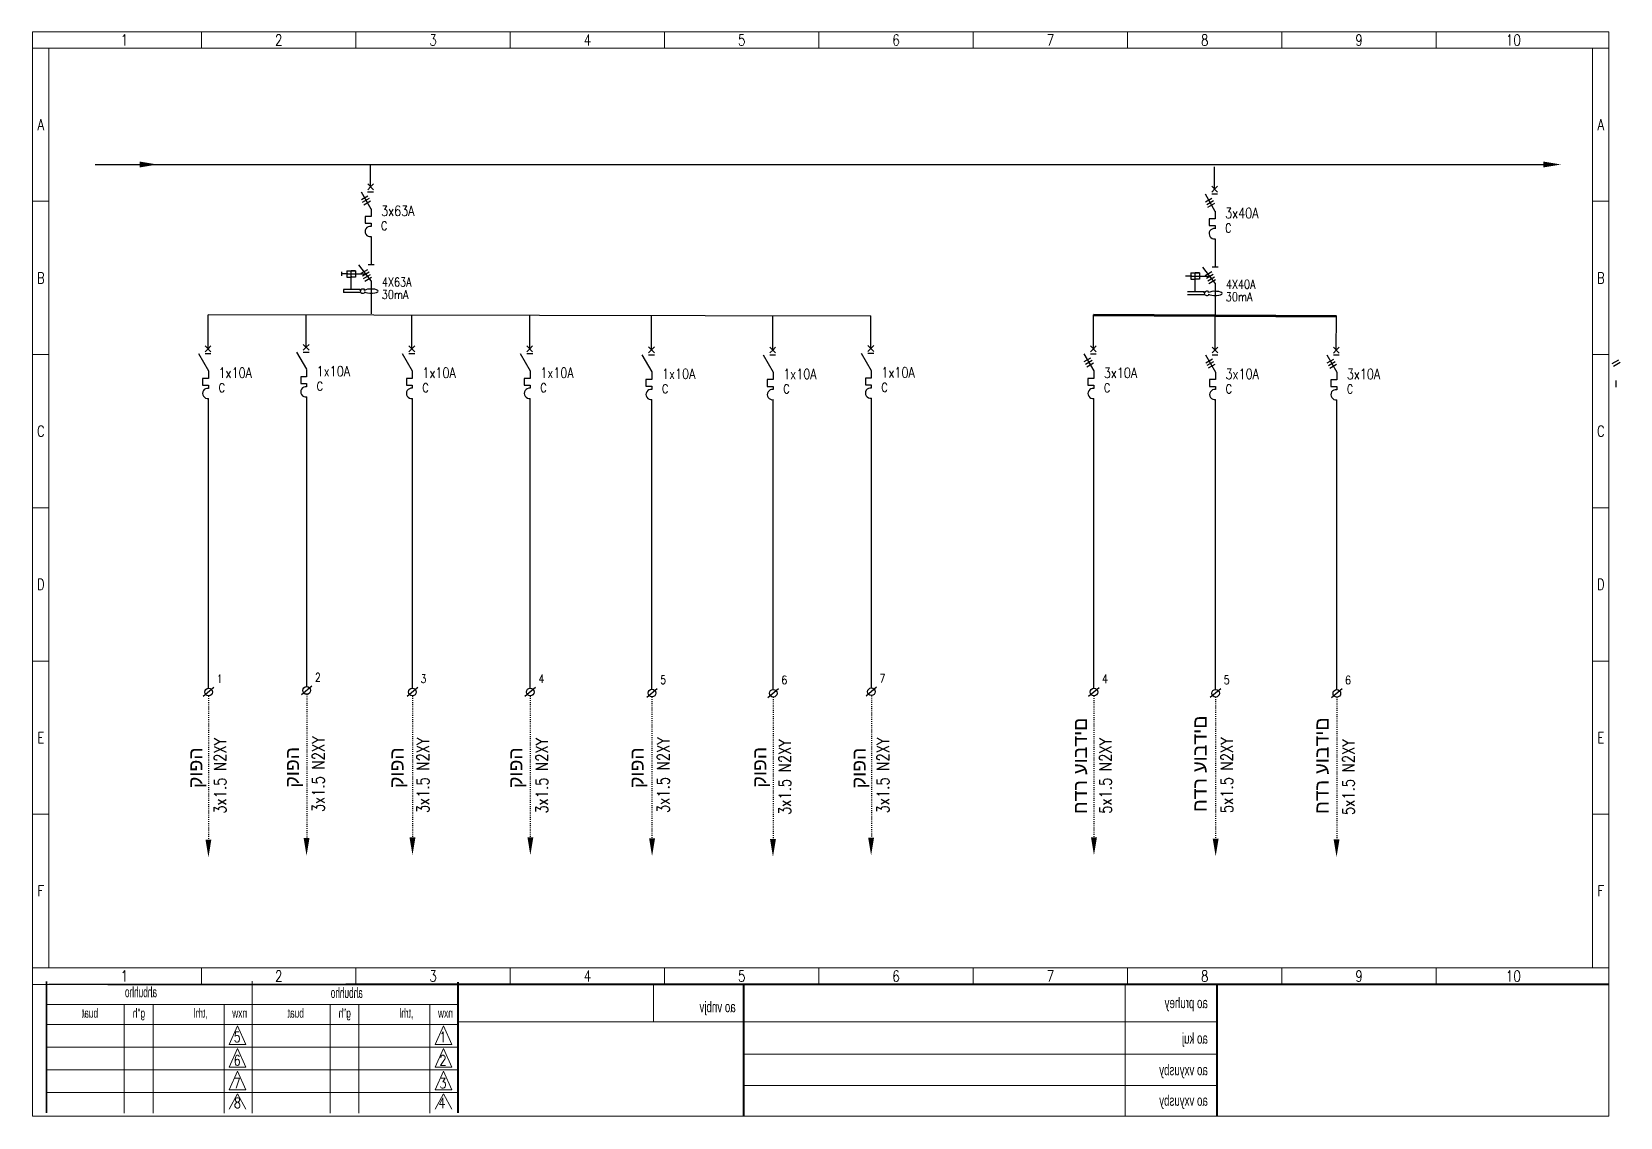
# Model space of a CAD drawing. Header units: millimetres. Extents: x 46170 to 87148, y 12751 to 40933.
# Drawn here: x 81919 to 86411, y 28481 to 31550 of the extents above; entities that cross this region are included whole.
import ezdxf
from ezdxf.enums import TextEntityAlignment as Align

# ---------------------------------------------------------------- set-up
doc = ezdxf.new("R2010")
doc.units = ezdxf.units.MM
doc.linetypes.add('ACAD_ISO03W100', pattern=[30, 12, -18])
doc.layers.add('A3', color=3, linetype='Continuous')
doc.styles.add('ROMANS', font='romans.shx')
doc.styles.get("Standard").update_dxf_attribs({"font": 'arial.ttf'})
doc.styles.add('TECHNO_M', font='techno_m.shx')

msp = doc.modelspace()

# ---------------------------------------------------------------- linework, layer by layer
at = {"color": 7, "linetype": 'ByBlock', "lineweight": 13, "ltscale": 2}
for p, q in [((81921.5, 28484.2), (81921.5, 31549.5)), ((81921.5, 31549.5), (86378.7, 31549.5)), ((81921.5, 28484.2), (81921.5, 31549.5)), ((81921.5, 31549.5), (86378.7, 31549.5)), ((86332.6, 31502.9), (86332.6, 28903.5)), ((81921.5, 28903.5), (86378.7, 28903.5)), ((82542.5, 28865.9), (82542.5, 28493.2)), ((83677.2, 28855.9), (83677.2, 28750.8)), ((85011.2, 28854.8), (85011.2, 28484.2)), ((82180.6, 28800.3), (82180.6, 28493.2)), ((82262.4, 28800.3), (82262.4, 28493.2)), ((82463.2, 28800.3), (82463.2, 28493.2)), ((82762.5, 28800.3), (82762.5, 28493.2)), ((82844.3, 28800.3), (82844.3, 28493.2)), ((83045.1, 28800.3), (83045.1, 28493.2))]:
    msp.add_line(p, q, dxfattribs=at)
at = {"color": 7, "linetype": 'ByBlock', "lineweight": 13}
for p, q in [((82399.1, 31549.5), (82399.1, 31502.9)), ((82399.1, 31549.5), (82399.1, 31502.9)), ((82399.1, 31549.5), (82399.1, 31502.9)), ((82399.1, 31549.5), (82399.1, 31502.9)), ((82835.5, 31549.5), (82835.5, 31502.9)), ((82835.5, 31549.5), (82835.5, 31502.9)), ((82835.5, 31549.5), (82835.5, 31502.9)), ((82835.5, 31549.5), (82835.5, 31502.9)), ((83271.9, 31549.5), (83271.9, 31502.9)), ((83271.9, 31549.5), (83271.9, 31502.9)), ((83271.9, 31549.5), (83271.9, 31502.9)), ((83271.9, 31549.5), (83271.9, 31502.9)), ((83708.3, 31549.5), (83708.3, 31502.9)), ((83708.3, 31549.5), (83708.3, 31502.9)), ((83708.3, 31549.5), (83708.3, 31502.9)), ((83708.3, 31549.5), (83708.3, 31502.9)), ((84144.7, 31549.5), (84144.7, 31502.9)), ((84144.7, 31549.5), (84144.7, 31502.9)), ((84144.7, 31549.5), (84144.7, 31502.9)), ((84144.7, 31549.5), (84144.7, 31502.9)), ((84581.1, 31549.5), (84581.1, 31502.9)), ((84581.1, 31549.5), (84581.1, 31502.9)), ((85017.5, 31549.5), (85017.5, 31502.9)), ((85017.5, 31549.5), (85017.5, 31502.9)), ((85453.9, 31549.5), (85453.9, 31502.9)), ((85453.9, 31549.5), (85453.9, 31502.9)), ((85890.3, 31549.5), (85890.3, 31502.9)), ((85890.3, 31549.5), (85890.3, 31502.9)), ((81921.5, 31502.9), (86378.7, 31502.9)), ((81921.5, 31070.3), (81967.6, 31070.3)), ((86332.6, 31070.3), (86378.7, 31070.3)), ((81921.5, 30637.1), (81967.6, 30637.1)), ((86332.6, 30637.1), (86378.7, 30637.1)), ((81921.5, 30204), (81967.6, 30204)), ((86332.6, 30204), (86378.7, 30204)), ((81921.5, 29770.8), (81967.6, 29770.8)), ((81921.5, 29770.8), (81967.6, 29770.8)), ((86332.6, 29770.8), (86378.7, 29770.8)), ((81921.5, 29337.7), (81967.6, 29337.7)), ((86332.6, 29337.7), (86378.7, 29337.7)), ((82399.1, 28903.5), (82399.1, 28856.9)), ((82399.1, 28903.5), (82399.1, 28856.9)), ((82399.1, 28903.5), (82399.1, 28856.9)), ((82399.1, 28903.5), (82399.1, 28856.9)), ((82835.5, 28903.5), (82835.5, 28856.9)), ((82835.5, 28903.5), (82835.5, 28856.9)), ((82835.5, 28903.5), (82835.5, 28856.9)), ((82835.5, 28903.5), (82835.5, 28856.9)), ((83271.9, 28903.5), (83271.9, 28856.9)), ((83271.9, 28903.5), (83271.9, 28856.9)), ((83271.9, 28903.5), (83271.9, 28856.9)), ((83271.9, 28903.5), (83271.9, 28856.9)), ((83708.3, 28903.5), (83708.3, 28856.9)), ((83708.3, 28903.5), (83708.3, 28856.9)), ((83708.3, 28903.5), (83708.3, 28856.9)), ((83708.3, 28903.5), (83708.3, 28856.9)), ((84144.7, 28903.5), (84144.7, 28856.9)), ((84144.7, 28903.5), (84144.7, 28856.9)), ((84144.7, 28903.5), (84144.7, 28856.9)), ((84144.7, 28903.5), (84144.7, 28856.9)), ((84581.1, 28903.5), (84581.1, 28856.9)), ((84581.1, 28903.5), (84581.1, 28856.9)), ((85017.5, 28903.5), (85017.5, 28856.9)), ((85017.5, 28903.5), (85017.5, 28856.9)), ((85453.9, 28903.5), (85453.9, 28856.9)), ((85453.9, 28903.5), (85453.9, 28856.9)), ((85890.3, 28903.5), (85890.3, 28856.9)), ((85890.3, 28903.5), (85890.3, 28856.9))]:
    msp.add_line(p, q, dxfattribs=at)
at = {"color": 7, "linetype": 'Continuous', "lineweight": 13}
for p, q in [((81967.6, 31502.9), (81967.6, 28903.5)), ((83124.4, 28800.3), (81960.7, 28800.3)), ((82542.5, 28800.3), (82542.5, 28800.3)), ((83124.4, 28800.3), (83124.4, 28800.3)), ((85270.6, 28750.8), (83124.4, 28750.8)), ((83124.4, 28743.8), (81960.7, 28743.8)), ((83124.4, 28679.8), (81960.7, 28679.8)), ((83124.4, 28615.7), (81960.7, 28615.7)), ((83124.4, 28551.6), (81960.7, 28551.6)), ((82542.5, 28551.6), (82542.5, 28551.6))]:
    msp.add_line(p, q, dxfattribs=at)
at = {"color": 0, "linetype": 'ByBlock', "ltscale": 2}
for p, q in [((82098.3, 31174.4), (86193.3, 31174.4)), ((82877.1, 31111.1), (82877.1, 31174.4)), ((85263.7, 31104.8), (85263.7, 31168.1)), ((82417.4, 30653.4), (82417.6, 30749.8)), ((84291.9, 30746), (82417.6, 30749.8)), ((82694.9, 30657.8), (82695.1, 30749.8)), ((82993.8, 30653.5), (82994, 30749.9)), ((83327.2, 30653.5), (83327.3, 30749.9)), ((83671.3, 30650.4), (83671.5, 30746.8)), ((84014.2, 30650), (84014.3, 30746.4)), ((84291.7, 30654.4), (84291.9, 30746.4)), ((84920.8, 30653.2), (84921, 30749.6)), ((85265, 30650.1), (85265.2, 30746.5)), ((85607.8, 30649.7), (85608, 30746.1))]:
    msp.add_line(p, q, dxfattribs=at)
at = {"color": 7, "linetype": 'ByBlock', "lineweight": -2}
for p, q in [((82850.1, 31097.5), (82878.2, 31048.8)), ((85236.7, 31091.1), (85264.8, 31042.5)), ((82878.3, 31048.7), (82878.3, 31027.5)), ((85264.9, 31042.3), (85264.9, 31021.2)), ((82878.3, 31027.5), (82861.6, 31027.5)), ((82861.6, 31027.5), (82861.6, 31008.3)), ((82861.6, 31008.3), (82878.3, 31008.3)), ((85264.9, 31021.2), (85248.2, 31021.2)), ((85248.2, 31021.2), (85248.2, 31001.9)), ((85248.2, 31001.9), (85264.9, 31001.9)), ((82794.4, 30870.9), (82794.4, 30859.4)), ((82812.6, 30865.2), (82794.4, 30865.2)), ((82810.2, 30874.2), (82834.2, 30874.2)), ((82810.2, 30874.2), (82810.2, 30856.1)), ((82812.6, 30865.2), (82831.8, 30865.2)), ((82822.2, 30820.8), (82822.2, 30874.2)), ((82834.2, 30874.2), (82822.2, 30874.2)), ((82822.2, 30871.4), (82822.2, 30872.7)), ((82822.2, 30858.9), (82822.2, 30857.6)), ((82831.8, 30865.2), (82863.3, 30865.2)), ((82834.2, 30874.2), (82834.2, 30856.1)), ((82878.5, 30845.3), (82843.6, 30891)), ((85199.2, 30858.8), (85181, 30858.8)), ((85196.8, 30867.9), (85220.9, 30867.9)), ((85196.8, 30867.9), (85196.8, 30849.8)), ((85199.2, 30858.8), (85218.4, 30858.8)), ((85208.8, 30814.5), (85208.8, 30867.9)), ((85220.9, 30867.9), (85208.8, 30867.9)), ((85208.8, 30865.1), (85208.8, 30866.4)), ((85218.4, 30858.8), (85250, 30858.8)), ((85220.9, 30867.9), (85220.9, 30849.8)), ((85265.2, 30839), (85230.2, 30884.6)), ((82847.9, 30820.8), (82800.2, 30820.8)), ((82800.2, 30820.8), (82800.2, 30812.1)), ((82810.2, 30856.1), (82822.2, 30856.1)), ((82834.2, 30856.1), (82822.2, 30856.1)), ((82847.9, 30818.1), (82847.9, 30820.8)), ((82849.6, 30818.1), (82847.9, 30818.1)), ((82849.6, 30814.8), (82847.9, 30814.8)), ((82847.9, 30814.8), (82847.9, 30812.1)), ((82849.6, 30820.5), (82849.6, 30818.1)), ((82849.6, 30812.4), (82849.6, 30814.8)), ((82859.9, 30818.6), (82859.9, 30821.7)), ((82859.9, 30814.3), (82859.9, 30811.2)), ((82859.9, 30814.3), (82859.9, 30811.2)), ((85234.5, 30814.5), (85186.9, 30814.5)), ((85196.8, 30849.8), (85208.8, 30849.8)), ((85208.8, 30852.5), (85208.8, 30851.3)), ((85220.9, 30849.8), (85208.8, 30849.8)), ((85234.5, 30811.8), (85234.5, 30814.5)), ((85236.2, 30814.2), (85236.2, 30811.8)), ((85246.5, 30812.3), (85246.5, 30815.4)), ((82847.9, 30812.1), (82800.2, 30812.1)), ((85234.5, 30805.8), (85186.9, 30805.8)), ((85236.2, 30811.8), (85234.5, 30811.8)), ((85236.2, 30808.5), (85234.5, 30808.5)), ((85234.5, 30808.5), (85234.5, 30805.8)), ((85236.2, 30806.1), (85236.2, 30808.5)), ((85246.5, 30808), (85246.5, 30804.9)), ((85246.5, 30808), (85246.5, 30804.9)), ((82390.4, 30639.7), (82418.5, 30591.1)), ((82667.9, 30644.2), (82696, 30595.5)), ((82966.8, 30639.9), (82995, 30591.2)), ((83300.2, 30639.9), (83328.3, 30591.2)), ((83644.3, 30636.8), (83672.4, 30588.1)), ((83987.2, 30636.3), (84015.3, 30587.6)), ((84264.7, 30640.7), (84292.8, 30592)), ((84893.8, 30639.6), (84922, 30590.9)), ((85238, 30636.5), (85266.1, 30587.8)), ((85580.8, 30636), (85609, 30587.3)), ((82418.7, 30590.9), (82418.7, 30569.8)), ((82696.2, 30595.3), (82696.2, 30574.2)), ((82995.1, 30591.1), (82995.1, 30569.9)), ((83328.4, 30591.1), (83328.4, 30569.9)), ((84292.9, 30591.9), (84292.9, 30570.7)), ((84922.1, 30590.8), (84922.1, 30569.6)), ((82418.7, 30569.8), (82401.9, 30569.8)), ((82401.9, 30569.8), (82401.9, 30550.5)), ((82401.9, 30550.5), (82418.6, 30550.5)), ((82696.2, 30574.2), (82679.4, 30574.2)), ((82679.4, 30574.2), (82679.4, 30554.9)), ((82679.4, 30554.9), (82696.2, 30554.9)), ((82995.1, 30569.9), (82978.3, 30569.9)), ((82978.3, 30569.9), (82978.3, 30550.7)), ((82978.3, 30550.7), (82995.1, 30550.7)), ((83328.4, 30569.9), (83311.7, 30569.9)), ((83311.7, 30569.9), (83311.7, 30550.7)), ((83311.7, 30550.7), (83328.4, 30550.7)), ((83672.5, 30566.8), (83655.8, 30566.8)), ((83655.8, 30566.8), (83655.8, 30547.6)), ((83655.8, 30547.6), (83672.5, 30547.6)), ((83672.5, 30588), (83672.5, 30566.8)), ((84015.4, 30566.3), (83998.7, 30566.3)), ((83998.7, 30566.3), (83998.7, 30547.1)), ((83998.7, 30547.1), (84015.4, 30547.1)), ((84015.4, 30587.5), (84015.4, 30566.3)), ((84292.9, 30570.7), (84276.2, 30570.7)), ((84276.2, 30570.7), (84276.2, 30551.5)), ((84276.2, 30551.5), (84292.9, 30551.5)), ((84922.1, 30569.6), (84905.3, 30569.6)), ((84905.3, 30569.6), (84905.3, 30550.4)), ((84905.3, 30550.4), (84922.1, 30550.4)), ((85266.2, 30566.5), (85249.5, 30566.5)), ((85249.5, 30566.5), (85249.5, 30547.3)), ((85249.5, 30547.3), (85266.2, 30547.3)), ((85266.2, 30587.7), (85266.2, 30566.5)), ((85609.1, 30566), (85592.3, 30566)), ((85592.3, 30566), (85592.3, 30546.8)), ((85592.3, 30546.8), (85609.1, 30546.8)), ((85609.1, 30587.2), (85609.1, 30566)), ((86398.6, 30564.2), (86398.6, 30545))]:
    msp.add_line(p, q, dxfattribs=at)
at = {"lineweight": -2}
for p, q in [((82851.2, 31075.1), (82869.6, 31085.9)), ((82854.7, 31067.8), (82873.7, 31078.9)), ((82858.3, 31060.3), (82877.3, 31071.4)), ((85237.8, 31068.7), (85256.3, 31079.5)), ((85241.3, 31061.5), (85260.3, 31072.6)), ((85244.9, 31054), (85263.9, 31065.1)), ((82850.3, 30866.9), (82869.3, 30878)), ((82853.9, 30859.6), (82872.8, 30870.7)), ((82857.5, 30852.2), (82876.4, 30863.3)), ((85236.9, 30860.6), (85255.9, 30871.7)), ((85240.5, 30853.3), (85259.4, 30864.4)), ((82861.1, 30844.7), (82880, 30855.8)), ((85244.1, 30845.8), (85263, 30856.9)), ((85247.7, 30838.4), (85266.6, 30849.5)), ((84895, 30617.2), (84913.4, 30628)), ((84898.5, 30609.9), (84917.4, 30621)), ((84902.1, 30602.4), (84921.1, 30613.5)), ((85239.1, 30614.1), (85257.5, 30624.9)), ((85242.6, 30606.8), (85261.6, 30617.9)), ((85246.2, 30599.4), (85265.2, 30610.4)), ((85582, 30613.6), (85600.4, 30624.4)), ((85585.5, 30606.3), (85604.5, 30617.4)), ((85589.1, 30598.9), (85608.1, 30610)), ((86388.2, 30611.8), (86406.6, 30622.6)), ((86391.7, 30604.5), (86410.7, 30615.6))]:
    msp.add_line(p, q, dxfattribs=at)
at = {"color": 7, "linetype": 'Continuous', "lineweight": -2}
for p, q in [((82868.8, 31097.5), (82885.4, 31097.5)), ((82868.9, 31119.3), (82885.3, 31102.9)), ((82877.1, 31111.1), (82868.9, 31102.9)), ((82877.1, 31111.1), (82885.3, 31119.3)), ((85255.5, 31113), (85271.9, 31096.6)), ((85263.7, 31104.8), (85255.5, 31096.6)), ((85255.5, 31091.1), (85272, 31091.1)), ((85263.7, 31104.8), (85271.9, 31113)), ((82878.3, 31008.3), (82878.3, 30999.4)), ((85264.9, 31001.9), (85264.9, 30993)), ((82886.9, 30891), (82870.2, 30891)), ((85273.5, 30884.6), (85256.8, 30884.6)), ((82409.2, 30661.6), (82425.6, 30645.2)), ((82417.4, 30653.4), (82409.2, 30645.2)), ((82409.2, 30639.7), (82425.7, 30639.7)), ((82417.4, 30653.4), (82425.6, 30661.6)), ((82686.7, 30666), (82703.1, 30649.6)), ((82694.9, 30657.8), (82686.7, 30649.6)), ((82686.7, 30644.2), (82703.2, 30644.2)), ((82694.9, 30657.8), (82703.1, 30666)), ((82985.6, 30661.7), (83002, 30645.3)), ((82993.8, 30653.5), (82985.6, 30645.3)), ((82985.6, 30639.9), (83002.1, 30639.9)), ((82993.8, 30653.5), (83002, 30661.7)), ((83318.9, 30639.9), (83335.5, 30639.9)), ((83319, 30661.7), (83335.4, 30645.3)), ((83327.2, 30653.5), (83319, 30645.3)), ((83327.2, 30653.5), (83335.4, 30661.7)), ((83663.1, 30658.6), (83679.5, 30642.2)), ((83671.3, 30650.4), (83663.1, 30642.2)), ((83663.1, 30636.8), (83679.6, 30636.8)), ((83671.3, 30650.4), (83679.5, 30658.6)), ((84005.9, 30636.3), (84022.5, 30636.3)), ((84006, 30658.2), (84022.4, 30641.8)), ((84014.2, 30650), (84006, 30641.8)), ((84014.2, 30650), (84022.4, 30658.2)), ((84283.5, 30662.6), (84299.9, 30646.2)), ((84291.7, 30654.4), (84283.5, 30646.2)), ((84283.5, 30640.7), (84300, 30640.7)), ((84291.7, 30654.4), (84299.9, 30662.6)), ((84912.6, 30661.4), (84929, 30645)), ((84920.8, 30653.2), (84912.6, 30645)), ((84912.6, 30639.6), (84929.1, 30639.6)), ((84920.8, 30653.2), (84929, 30661.4)), ((85256.7, 30636.5), (85273.3, 30636.5)), ((85256.8, 30658.3), (85273.2, 30641.9)), ((85265, 30650.1), (85256.8, 30641.9)), ((85265, 30650.1), (85273.2, 30658.3)), ((85599.6, 30657.9), (85616, 30641.5)), ((85607.8, 30649.7), (85599.6, 30641.5)), ((85599.6, 30636), (85616.1, 30636)), ((85607.8, 30649.7), (85616, 30657.9)), ((82418.6, 30550.5), (82418.6, 30541.6)), ((82696.2, 30554.9), (82696.2, 30546)), ((82995.1, 30550.7), (82995.1, 30541.8)), ((83328.4, 30550.7), (83328.4, 30541.8)), ((83672.5, 30547.6), (83672.5, 30538.7)), ((84015.4, 30547.1), (84015.4, 30538.2)), ((84292.9, 30551.5), (84292.9, 30542.6)), ((84922.1, 30550.4), (84922.1, 30541.5)), ((85266.2, 30547.3), (85266.2, 30538.4)), ((85609.1, 30546.8), (85609.1, 30537.9))]:
    msp.add_line(p, q, dxfattribs=at)
at = {"linetype": 'ByBlock', "ltscale": 2}
for p, q in [((82878.5, 30970.9), (82878.5, 30891)), ((85265.2, 30964.6), (85265.2, 30884.6)), ((82878.5, 30845.3), (82878.5, 30752.3)), ((85265.2, 30839), (85265.2, 30746)), ((82418.9, 29694), (82418.9, 30513.2)), ((82696.4, 29698.4), (82696.4, 30517.6)), ((82995.3, 29694.1), (82995.3, 30513.3)), ((83328.6, 29694.1), (83328.6, 30513.3)), ((83672.8, 29691), (83672.8, 30510.2)), ((84015.6, 29690.5), (84015.6, 30509.7)), ((84293.2, 29694.9), (84293.2, 30514.1)), ((84922.3, 29693.8), (84922.3, 30513)), ((85266.5, 29690.7), (85266.4, 30509.9)), ((85609.3, 29690.2), (85609.3, 30509.4))]:
    msp.add_line(p, q, dxfattribs=at)
at = {"lineweight": 53}
msp.add_line((84921, 30749.6), (85608, 30746.1), dxfattribs=at)
at = {"color": 7, "ltscale": 2}
for p, q in [((82433.8, 29695.6), (82403.9, 29670.7)), ((82711.4, 29700), (82681.5, 29675.1)), ((83010.3, 29695.8), (82980.4, 29670.8)), ((83343.6, 29695.8), (83313.7, 29670.8)), ((83687.7, 29692.7), (83657.8, 29667.7)), ((84030.6, 29692.2), (84000.7, 29667.2)), ((84308.1, 29696.6), (84278.2, 29671.6)), ((84937.3, 29695.5), (84907.4, 29670.5)), ((85281.4, 29692.4), (85251.5, 29667.4)), ((85624.3, 29691.9), (85594.4, 29666.9))]:
    msp.add_line(p, q, dxfattribs=at)
at = {"linetype": 'ACAD_ISO03W100', "ltscale": 0.2}
for p, q in [((82418.9, 29672.3), (82418.9, 29266.7)), ((82696.4, 29676.7), (82696.4, 29271.1)), ((82995.3, 29672.5), (82995.3, 29266.8)), ((83328.6, 29672.5), (83328.6, 29266.8)), ((83672.8, 29669.4), (83672.8, 29263.7)), ((84015.6, 29668.9), (84015.6, 29263.2)), ((84293.2, 29673.3), (84293.2, 29267.6)), ((84922.3, 29672.2), (84922.3, 29266.5)), ((85266.5, 29669.1), (85266.4, 29263.4)), ((85609.3, 29668.6), (85609.3, 29262.9))]:
    msp.add_line(p, q, dxfattribs=at)
at = {"color": 7, "lineweight": 13}
for p, q in [((82501, 28739.9), (82477.4, 28687.2)), ((82501, 28739.9), (82524.6, 28687.2)), ((83082.9, 28739.9), (83059.3, 28687.2)), ((83082.9, 28739.9), (83106.4, 28687.2)), ((82477.4, 28687.2), (82524.6, 28687.2)), ((82501, 28675.8), (82477.4, 28623.2)), ((82501, 28675.8), (82524.6, 28623.2)), ((83059.3, 28687.2), (83106.4, 28687.2)), ((83082.9, 28675.8), (83059.3, 28623.2)), ((83082.9, 28675.8), (83106.4, 28623.2)), ((82477.4, 28623.2), (82524.6, 28623.2)), ((82501, 28611.8), (82477.4, 28559.1)), ((82501, 28611.8), (82524.6, 28559.1)), ((83059.3, 28623.2), (83106.4, 28623.2)), ((83082.9, 28611.8), (83059.3, 28559.1)), ((83082.9, 28611.8), (83106.4, 28559.1)), ((82477.4, 28559.1), (82524.6, 28559.1)), ((82501, 28547.7), (82477.4, 28504)), ((82501, 28547.7), (82524.6, 28504)), ((83059.3, 28559.1), (83106.4, 28559.1)), ((83082.9, 28547.7), (83059.3, 28504)), ((83082.9, 28547.7), (83106.4, 28504))]:
    msp.add_line(p, q, dxfattribs=at)
at = {"color": 7, "lineweight": 13, "ltscale": 2}
for p, q in [((83931.6, 28659.6), (85270.6, 28659.6)), ((83931.6, 28570.6), (85270.6, 28570.6))]:
    msp.add_line(p, q, dxfattribs=at)
at = {"color": 7, "linetype": 'ByBlock', "lineweight": 13, "ltscale": 2}
for points in [[(81921.5, 28484.2), (86378.7, 28484.2), (86378.7, 31549.5), (81921.5, 31549.5)], [(81921.5, 31549.5), (86378.7, 31549.5), (86378.7, 28484.2), (81921.5, 28484.2)], [(81921.5, 28484.2), (86378.7, 28484.2), (86378.7, 31549.5), (81921.5, 31549.5)], [(81921.5, 31549.5), (86378.7, 31549.5), (86378.7, 28484.2), (81921.5, 28484.2)], [(81921.5, 28903.5), (86378.7, 28903.5), (86378.7, 28856.9), (81921.5, 28856.9)]]:
    msp.add_lwpolyline(points, close=True, dxfattribs=at)
at = {"color": 7, "linetype": 'ByBlock', "lineweight": 13, "ltscale": 2, "const_width": 5}
msp.add_lwpolyline([(81921.5, 28856.9), (86378.7, 28856.9), (86378.7, 28856.9), (81921.5, 28856.9)], close=True, dxfattribs=at)
at = {"color": 7, "ltscale": 2}
for centre in [(82418.9, 29683.2), (82696.4, 29687.6), (82995.3, 29683.3), (83328.6, 29683.3), (83672.8, 29680.2), (84015.6, 29679.7), (84293.2, 29684.1), (84922.3, 29683), (85266.5, 29679.9), (85609.3, 29679.4)]:
    msp.add_circle(centre, 10.8, dxfattribs=at)
at = {"color": 7, "linetype": 'ByBlock', "lineweight": -2}
for centre, radius, start, end in [((82876, 30985.1), 14.4, 80.8849, 280.1182), ((85262.6, 30978.8), 14.4, 80.8849, 280.1182), ((82855.8, 30811.9), 10.6, 66.8973, 125.6982), ((85242.4, 30805.6), 10.6, 66.8973, 125.6982), ((82855.8, 30821), 10.6, 234.3018, 293.1027), ((85242.4, 30814.7), 10.6, 234.3018, 293.1027), ((82693.9, 30531.8), 14.4, 80.8849, 280.1182), ((82416.3, 30527.4), 14.4, 80.8849, 280.1182), ((82992.8, 30527.5), 14.4, 80.8849, 280.1182), ((83326.1, 30527.5), 14.4, 80.8849, 280.1182), ((83670.2, 30524.4), 14.4, 80.8849, 280.1182), ((84013.1, 30523.9), 14.4, 80.8849, 280.1182), ((84290.6, 30528.3), 14.4, 80.8849, 280.1182), ((84919.8, 30527.2), 14.4, 80.8849, 280.1182), ((85263.9, 30524.1), 14.4, 80.8849, 280.1182), ((85606.8, 30523.6), 14.4, 80.8849, 280.1182)]:
    msp.add_arc(centre, radius, start, end, dxfattribs=at)
for centre in [(82878.5, 30816.5), (85265.2, 30810.1)]:
    msp.add_ellipse(centre, major_axis=(-20, 0), ratio=0.292341, start_param=0.37335, end_param=5.909835, dxfattribs=at)
at = {"color": 7, "linetype": 'ByBlock', "lineweight": -2, "ltscale": 30}
for points in [[(82224.4, 31182.7), (82274.4, 31174.4), (82224.4, 31166.1)], [(86193.3, 31182.7), (86243.3, 31174.4), (86193.3, 31166.1)], [(82426.9, 29266.2), (82418.6, 29216.2), (82410.2, 29266.2)], [(82704.4, 29270.6), (82696.1, 29220.6), (82687.8, 29270.6)], [(83003.9, 29272.4), (82995.6, 29222.4), (82987.2, 29272.4)], [(83337.2, 29272.4), (83328.9, 29222.4), (83320.6, 29272.4)], [(83681.4, 29269.3), (83673, 29219.3), (83664.7, 29269.3)], [(84023.2, 29267.4), (84014.9, 29217.4), (84006.5, 29267.4)], [(84300.7, 29271.8), (84292.4, 29221.8), (84284.1, 29271.8)], [(84930.9, 29272.1), (84922.6, 29222.1), (84914.2, 29272.1)], [(85275, 29269), (85266.7, 29219), (85258.4, 29269)], [(85616.9, 29267.1), (85608.5, 29217.1), (85600.2, 29267.1)]]:
    msp.add_solid(points, dxfattribs=at)
at = {"layer": 'A3', "color": 7, "lineweight": 13, "const_width": 5.63}
for points in [[(81960.7, 28493.2), (81960.7, 28865.9)], [(83124.4, 28493.2), (83124.4, 28863.8)], [(83931.6, 28484.2), (83931.6, 28858.5)], [(85270.6, 28484.2), (85270.6, 28855.7)]]:
    msp.add_lwpolyline(points, dxfattribs=at)

# ---------------------------------------------------------------- texts
at = {"color": 7, "lineweight": 13, "style": 'ROMANS', "width": 0.8}
for s, height, p in [('1', 31.1, (82180.9, 31526.2)), ('1', 31.1, (82180.9, 31526.2)), ('1', 31.1, (82180.9, 31526.2)), ('1', 31.1, (82180.9, 31526.2)), ('2', 31.1, (82617.3, 31526.2)), ('2', 31.1, (82617.3, 31526.2)), ('2', 31.1, (82617.3, 31526.2)), ('2', 31.1, (82617.3, 31526.2)), ('3', 31.1, (83053.7, 31526.2)), ('3', 31.1, (83053.7, 31526.2)), ('3', 31.1, (83053.7, 31526.2)), ('3', 31.1, (83053.7, 31526.2)), ('4', 31.1, (83490.1, 31526.2)), ('4', 31.1, (83490.1, 31526.2)), ('4', 31.1, (83490.1, 31526.2)), ('4', 31.1, (83490.1, 31526.2)), ('5', 31.1, (83926.5, 31526.2)), ('5', 31.1, (83926.5, 31526.2)), ('5', 31.1, (83926.5, 31526.2)), ('5', 31.1, (83926.5, 31526.2)), ('6', 31.1, (84362.9, 31526.2)), ('6', 31.1, (84362.9, 31526.2)), ('7', 31.1, (84799.3, 31526.2)), ('7', 31.1, (84799.3, 31526.2)), ('8', 31.1, (85235.7, 31526.2)), ('8', 31.1, (85235.7, 31526.2)), ('9', 31.1, (85672.1, 31526.2)), ('9', 31.1, (85672.1, 31526.2)), ('10', 31.06, (86108.5, 31526.2)), ('10', 31.06, (86108.5, 31526.2)), ('A', 30.7, (81944.7, 31286.9)), ('A', 30.7, (86355.8, 31286.9)), ('B', 30.7, (81944.7, 30853.7)), ('B', 30.7, (86355.8, 30853.7)), ('C', 30.7, (81944.7, 30420.6)), ('C', 30.7, (86355.8, 30420.6)), ('D', 30.7, (81944.7, 29987.4)), ('D', 30.7, (86355.8, 29987.4)), ('E', 30.7, (81944.7, 29554.3)), ('E', 30.7, (86355.8, 29554.3)), ('F', 30.7, (81944.7, 29121.1)), ('F', 30.7, (86355.8, 29121.1)), ('1', 31.1, (82180.9, 28880.2)), ('1', 31.1, (82180.9, 28880.2)), ('1', 31.1, (82180.9, 28880.2)), ('1', 31.1, (82180.9, 28880.2)), ('2', 31.1, (82617.3, 28880.2)), ('2', 31.1, (82617.3, 28880.2)), ('2', 31.1, (82617.3, 28880.2)), ('2', 31.1, (82617.3, 28880.2)), ('3', 31.1, (83053.7, 28880.2)), ('3', 31.1, (83053.7, 28880.2)), ('3', 31.1, (83053.7, 28880.2)), ('3', 31.1, (83053.7, 28880.2)), ('4', 31.1, (83490.1, 28880.2)), ('4', 31.1, (83490.1, 28880.2)), ('4', 31.1, (83490.1, 28880.2)), ('4', 31.1, (83490.1, 28880.2)), ('5', 31.1, (83926.5, 28880.2)), ('5', 31.1, (83926.5, 28880.2)), ('5', 31.1, (83926.5, 28880.2)), ('5', 31.1, (83926.5, 28880.2)), ('6', 31.1, (84362.9, 28880.2)), ('6', 31.1, (84362.9, 28880.2)), ('7', 31.1, (84799.3, 28880.2)), ('7', 31.1, (84799.3, 28880.2)), ('8', 31.1, (85235.7, 28880.2)), ('8', 31.1, (85235.7, 28880.2)), ('9', 31.1, (85672.1, 28880.2)), ('9', 31.1, (85672.1, 28880.2)), ('10', 31.06, (86108.5, 28880.2)), ('10', 31.06, (86108.5, 28880.2))]:
    msp.add_text(s, height=height, dxfattribs=at).set_placement(p, align=Align.MIDDLE)
at = {"color": 7, "lineweight": -2, "style": 'ROMANS', "width": 0.8}
for s, height, p in [('3x63A', 29, (82906.8, 31028.9, -75649.1)), ('3x40A', 29, (85293.5, 31022.6, -75649.1)), ('C', 25, (82906.8, 30988.5, -75649.1)), ('C', 25, (85293.5, 30982.2, -75649.1)), ('30mA', 25, (82908.7, 30794.3, -75649.1)), ('4X63A', 25, (82909, 30829.6, -75649.1)), ('30mA', 25, (85295.3, 30788, -75649.1)), ('4X40A', 25, (85295.6, 30823.3, -75649.1)), ('1x10A', 29, (82447.2, 30571.2, -75649.1)), ('1x10A', 29, (82724.7, 30575.6, -75649.1)), ('1x10A', 29, (83023.6, 30571.3, -75649.1)), ('1x10A', 29, (83356.9, 30571.3, -75649.1)), ('1x10A', 29, (83701.1, 30568.2, -75649.1)), ('1x10A', 29, (84043.9, 30567.7, -75649.1)), ('1x10A', 29, (84321.5, 30572.1, -75649.1)), ('3x10A', 29, (84950.6, 30571, -75649.1)), ('3x10A', 29, (85294.7, 30567.9, -75649.1)), ('3x10A', 29, (85637.6, 30567.4, -75649.1)), ('C', 25, (82447.2, 30530.8, -75649.1)), ('C', 25, (82724.7, 30535.2, -75649.1)), ('C', 25, (83023.6, 30530.9, -75649.1)), ('C', 25, (83356.9, 30530.9, -75649.1)), ('C', 25, (83701.1, 30527.8, -75649.1)), ('C', 25, (84043.9, 30527.4, -75649.1)), ('C', 25, (84321.5, 30531.8, -75649.1)), ('C', 25, (84950.6, 30530.6, -75649.1)), ('C', 25, (85294.7, 30527.5, -75649.1)), ('C', 25, (85637.6, 30527.1, -75649.1))]:
    msp.add_text(s, height=height, dxfattribs=at).set_placement(p)
at = {"color": 7, "lineweight": 13, "style": 'ROMANS', "width": 0.8}
for s, height, p in [('2', 24, (82719.7, 29713.2, -75649.1)), ('1', 24, (82442.2, 29708.8, -75649.1)), ('3', 24, (83018.6, 29708.9, -75649.1)), ('4', 24, (83351.9, 29708.9, -75649.1)), ('5', 24, (83696.1, 29705.9, -75649.1)), ('6', 24, (84038.9, 29705.4, -75649.1)), ('7', 24, (84316.5, 29709.8, -75649.1)), ('4', 24, (84945.6, 29708.7, -75649.1)), ('5', 24, (85289.8, 29705.6, -75649.1)), ('6', 24, (85632.6, 29705.1, -75649.1)), ('5', 29, (82489.9, 28693.3)), ('1', 29, (83071.7, 28693.3)), ('6', 29, (82489.9, 28627.5)), ('2', 29, (83071.7, 28627.5)), ('7', 29, (82489.9, 28563.1)), ('3', 29, (83071.7, 28563.1)), ('8', 29, (82490.7, 28507.2)), ('4', 29, (83068.8, 28507.2))]:
    msp.add_text(s, height=height, dxfattribs=at).set_placement(p)
at = {"color": 7, "lineweight": -2, "style": 'ROMANS', "width": 0.8}
for s, p in [('3x1.5 N2XY', (82746.5, 29343.7, -82790.4)), ('3x1.5 N2XY', (82468.9, 29339.3, -82790.4)), ('3x1.5 N2XY', (83042.5, 29340.7, -82790.4)), ('3x1.5 N2XY', (83378.7, 29339.5, -82790.4)), ('3x1.5 N2XY', (83721.9, 29341.3, -82790.4)), ('3x1.5 N2XY', (84065.7, 29335.8, -82790.4)), ('3x1.5 N2XY', (84343.2, 29340.2, -82790.4)), ('5x1.5 N2XY', (84972.4, 29339.2, -82790.4)), ('5x1.5 N2XY', (85315.6, 29341, -82790.4)), ('5x1.5 N2XY', (85659.4, 29335.5, -82790.4))]:
    msp.add_text(s, height=34.2, rotation=90, dxfattribs=at).set_placement(p)
at = {"color": 7, "lineweight": 13, "style": 'TECHNO_M', "text_generation_flag": 2}
for s, height, width, p in [('ahbuhho', 29, 0.7, (82273.1, 28820.6)), ('ahbuhho', 29, 0.7, (82855, 28818.5)), ('ao vnbjv ', 30, 0.8, (83909.5, 28778.3)), ('ao pruhey', 30, 0.8, (85244.6, 28789.8)), ('buat', 25.81, 0.8, (82106.7, 28762.8)), ('g"h', 25.81, 0.8, (82239.5, 28762.8)), (',trhl', 25.81, 0.8, (82416.2, 28762.8)), ('nxw', 25.81, 0.8, (82527.9, 28762.8)), ('buat', 25.81, 0.8, (82688.6, 28762.8)), ('g"h', 25.81, 0.8, (82821.4, 28762.8)), (',trhl', 25.81, 0.8, (82998, 28762.8)), ('nxw', 25.81, 0.8, (83109.8, 28762.8)), ('ao kuj', 30, 0.8, (85244.6, 28689.3)), ('ao vxyusby', 30, 0.8, (85244.6, 28600.2)), ('ao vxyusby', 30, 0.8, (85244.6, 28513.8))]:
    msp.add_text(s, height=height, dxfattribs=dict(at, width=width)).set_placement(p)
at = {"char_height": 39.38, "attachment_point": 1, "rotation": 90}
for s, insert in [('חדר עובדים', (84863.5, 29338.2)), ('חדר עובדים', (85201.6, 29344)), ('חדר עובדים', (85546.7, 29338.7)), ('קופה', (82362.3, 29411.6)), ('קופה', (82635.6, 29412.9)), ('קופה', (82930.9, 29411.8)), ('קופה', (83267.1, 29411.8)), ('קופה', (83609.9, 29411.8)), ('קופה', (83956.8, 29413.1)), ('קופה', (84237.7, 29410.9))]:
    msp.add_mtext_dynamic_manual_height_columns(s, width=4250.721, gutter_width=196.9, heights=[0], dxfattribs=dict(at, insert=insert))

doc.saveas('drawing.dxf')
